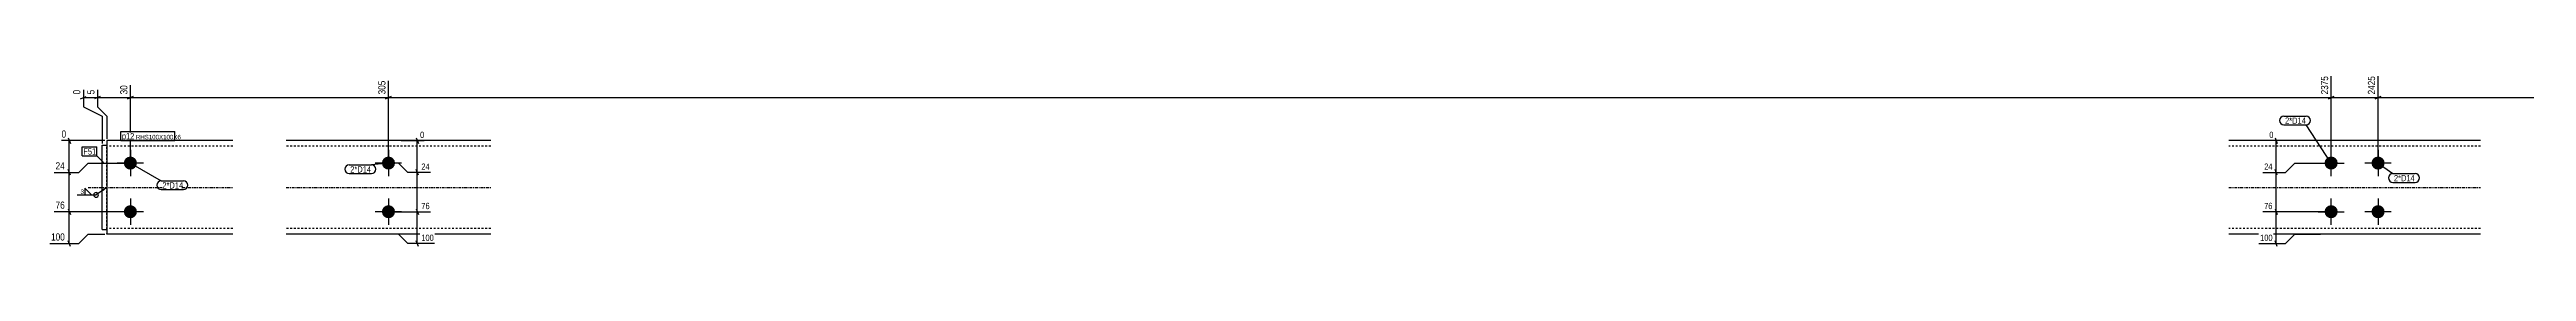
# Model space of a CAD drawing. Header units: millimetres. Extents: x 5 to 25799, y 5 to 1550.
# Drawn here: x 5 to 2644, y 5 to 188 of the extents above; entities that cross this region are included whole.
import ezdxf

# ---------------------------------------------------------------- set-up
doc = ezdxf.new("R2010")
doc.units = ezdxf.units.MM
doc.linetypes.add('DXK_LINE_DOT2', pattern=[3.9198, 1.9599, -1.9599])
doc.linetypes.add('DXK_LINE_DOT3', pattern=[5.9187, 2.979, -0.9799, 0.9799, -0.9799])
for name, color, linetype in [('MÅLSÆTNING', 7, 'Continuous'), ('STÅL', 7, 'Continuous'), ('TEKST', 7, 'Continuous')]:
    doc.layers.add(name, color=color, linetype=linetype)
doc.styles.add('Arial Narrow', font='ARIALN.TTF', dxfattribs={"height": 0.2})

msp = doc.modelspace()

# ---------------------------------------------------------------- hatches: boundary and pattern name
at = {"layer": 'STÅL', "linetype": 'Continuous'}
for points in [[(90.8, 86.8, -1), (90.8, 100.8, -1)], [(365.8, 86.8, -1), (365.8, 100.8, -1)], [(2435.8, 100.8, -1), (2435.8, 86.8, -1)], [(2485.8, 86.8, -1), (2485.8, 100.8, -1)], [(90.8, 34.8, -1), (90.8, 48.8, -1)], [(365.8, 34.8, -1), (365.8, 48.8, -1)], [(2435.8, 48.8, -1), (2435.8, 34.8, -1)], [(2485.8, 34.8, -1), (2485.8, 48.8, -1)]]:
    msp.add_hatch(color=96, dxfattribs=at).paths.add_polyline_path(points)
at = {"layer": 'TEKST', "linetype": 'Continuous'}
msp.add_hatch(color=3, dxfattribs=at).paths.add_polyline_path([(60.9, 66), (65.7, 67.8), (62.3, 63.9)])

# ---------------------------------------------------------------- linework, layer by layer
at = {"layer": 'MÅLSÆTNING', "color": 7, "linetype": 'Continuous'}
for p, q in [((2435.8, 95.8), (2435.8, 186.7)), ((2485.8, 95.8), (2485.8, 186.7)), ((37.7, 162.6), (43.7, 165)), ((40.7, 172.1), (40.7, 153.8)), ((40.7, 163.8), (55.7, 163.8)), ((58.7, 165), (52.7, 162.6)), ((58.7, 165), (52.7, 162.6)), ((55.7, 172.1), (55.7, 153.8)), ((55.7, 172.1), (55.7, 153.8)), ((55.7, 163.8), (90.8, 163.8)), ((87.8, 162.6), (93.8, 165)), ((90.8, 95.8), (90.8, 177)), ((368.8, 165), (362.8, 162.6)), ((362.8, 162.6), (368.8, 165)), ((365.8, 95.8), (365.8, 181.8)), ((365.8, 95.8), (365.8, 181.8)), ((365.8, 163.8), (2435.8, 163.8)), ((2432.8, 162.6), (2438.8, 165)), ((2482.8, 162.6), (2488.8, 165)), ((40.7, 153.8), (60.7, 143.8)), ((55.7, 153.8), (65.7, 143.8)), ((60.7, 143.8), (60.7, 114.8)), ((65.7, 143.8), (65.7, 119.8)), ((65.7, 143.8), (65.7, 119.8)), ((63.7, 117.8), (17.5, 117.8)), ((24.5, 120.8), (26.9, 114.8)), ((25.7, 83.8), (25.7, 117.8)), ((379.3, 117.8), (403.8, 117.8)), ((395.3, 120.8), (397.7, 114.8)), ((396.5, 83.8), (396.5, 117.8)), ((2413.2, 117.8), (2369.9, 117.8)), ((2376, 120.8), (2378.4, 114.8)), ((2377.2, 83.8), (2377.2, 117.8)), ((9.7, 83.8), (35.7, 83.8)), ((9.7, 83.8), (35.7, 83.8)), ((26.9, 80.8), (24.5, 86.8)), ((26.9, 80.8), (24.5, 86.8)), ((25.7, 41.8), (25.7, 83.8)), ((35.7, 83.8), (45.7, 93.8)), ((35.7, 83.8), (45.7, 93.8)), ((45.7, 93.8), (88.8, 93.8)), ((45.7, 93.8), (88.8, 93.8)), ((376.5, 93.8), (367.8, 93.8)), ((376.5, 93.8), (367.8, 93.8)), ((386.5, 83.8), (376.5, 93.8)), ((386.5, 83.8), (376.5, 93.8)), ((410.6, 83.8), (386.5, 83.8)), ((410.6, 83.8), (386.5, 83.8)), ((397.7, 80.8), (395.3, 86.8)), ((397.7, 80.8), (395.3, 86.8)), ((396.5, 41.8), (396.5, 83.8)), ((2363.1, 83.8), (2387.2, 83.8)), ((2363.1, 83.8), (2387.2, 83.8)), ((2378.4, 80.8), (2376, 86.8)), ((2378.4, 80.8), (2376, 86.8)), ((2387.2, 83.8), (2397.2, 93.8)), ((2387.2, 83.8), (2397.2, 93.8)), ((2397.2, 93.8), (2433.8, 93.8)), ((2397.2, 93.8), (2433.8, 93.8)), ((88.8, 41.8), (9.7, 41.8)), ((88.8, 41.8), (9.7, 41.8)), ((24.5, 44.8), (26.9, 38.8)), ((24.5, 44.8), (26.9, 38.8)), ((25.7, 7.8), (25.7, 41.8)), ((367.8, 41.8), (410.6, 41.8)), ((367.8, 41.8), (410.6, 41.8)), ((395.3, 44.8), (397.7, 38.8)), ((395.3, 44.8), (397.7, 38.8)), ((396.5, 7.8), (396.5, 41.8)), ((2433.8, 41.8), (2363.1, 41.8)), ((2376, 44.8), (2378.4, 38.8)), ((2377.2, 7.8), (2377.2, 41.8)), ((4.8, 7.8), (35.7, 7.8)), ((26.9, 4.8), (24.5, 10.8)), ((35.7, 7.8), (45.7, 17.8)), ((45.7, 17.8), (63.7, 17.8)), ((376.5, 17.8), (374.5, 17.8)), ((386.5, 7.8), (376.5, 17.8)), ((414.8, 7.8), (386.5, 7.8)), ((397.7, 4.8), (395.3, 10.8)), ((2358.8, 7.8), (2387.2, 7.8)), ((2378.4, 4.8), (2376, 10.8)), ((2387.2, 7.8), (2397.2, 17.8)), ((2397.2, 17.8), (2424.5, 17.8))]:
    msp.add_line(p, q, dxfattribs=at)
at = {"layer": 'STÅL', "color": 2, "linetype": 'Continuous'}
for p, q in [((60.8, 22.8), (60.7, 112.8)), ((60.7, 112.8), (65.7, 112.8)), ((199.8, 117.8), (65.7, 117.8)), ((65.7, 117.8), (65.8, 18.7)), ((474.8, 117.8), (256.8, 117.8)), ((2594.8, 117.8), (2326.8, 117.8)), ((60.8, 22.8), (65.8, 22.8)), ((65.8, 17.8), (65.8, 18.7)), ((199.8, 17.8), (65.8, 17.8)), ((474.8, 17.8), (256.8, 17.8)), ((2594.8, 17.8), (2326.8, 17.8))]:
    msp.add_line(p, q, dxfattribs=at)
at = {"layer": 'STÅL', "color": 7, "linetype": 'DXK_LINE_DOT2'}
for p, q in [((65.8, 22.8), (65.7, 112.8)), ((199.8, 111.8), (65.7, 111.8)), ((474.8, 111.8), (256.8, 111.8)), ((2594.8, 111.8), (2326.8, 111.8)), ((65.8, 23.8), (65.8, 24.3)), ((199.8, 23.8), (65.8, 23.8)), ((474.8, 23.8), (256.8, 23.8)), ((2594.8, 23.8), (2326.8, 23.8))]:
    msp.add_line(p, q, dxfattribs=at)
at = {"layer": 'STÅL', "color": 96, "linetype": 'Continuous'}
for p, q in [((90.8, 107.8), (90.8, 79.8)), ((365.8, 107.8), (365.8, 79.8)), ((2435.8, 79.8), (2435.8, 107.8)), ((2485.8, 107.8), (2485.8, 79.8)), ((104.8, 93.8), (76.8, 93.8)), ((379.8, 93.8), (351.8, 93.8)), ((2421.8, 93.8), (2449.8, 93.8)), ((2499.8, 93.8), (2471.8, 93.8)), ((90.8, 55.8), (90.8, 27.8)), ((365.8, 55.8), (365.8, 27.8)), ((2435.8, 27.8), (2435.8, 55.8)), ((2485.8, 55.8), (2485.8, 27.8)), ((104.8, 41.8), (76.8, 41.8)), ((379.8, 41.8), (351.8, 41.8)), ((2421.8, 41.8), (2449.8, 41.8)), ((2499.8, 41.8), (2471.8, 41.8))]:
    msp.add_line(p, q, dxfattribs=at)
at = {"layer": 'STÅL', "color": 7, "linetype": 'DXK_LINE_DOT3'}
for p, q in [((45.7, 67.8), (199.8, 67.8)), ((256.8, 67.8), (474.8, 67.8)), ((2326.8, 67.8), (2594.8, 67.8))]:
    msp.add_line(p, q, dxfattribs=at)

# ---------------------------------------------------------------- next in the draw order: wipeouts: each hides what was drawn before it
at = {"color": 0, "linetype": 'Continuous'}
for points in [[(2434.2, 188.3), (2423, 188.3), (2423, 165.6), (2434.2, 165.6)], [(89.2, 178.5), (78, 178.5), (78, 165.6), (89.2, 165.6)], [(23.9, 119.4), (23.9, 130.6), (15.9, 130.6), (15.9, 119.4)], [(405.2, 119.2), (405.2, 129), (398.1, 129), (398.1, 119.2)], [(2375.6, 119.2), (2375.6, 129), (2368.5, 129), (2368.5, 119.2)], [(22.5, 85.4), (22.5, 96.6), (9.5, 96.6), (9.5, 85.4)], [(410.7, 85.2), (410.7, 95), (399.4, 95), (399.4, 85.2)], [(22.5, 43.4), (22.5, 54.6), (9.5, 54.6), (9.5, 43.4)], [(410.7, 43.2), (410.7, 53), (399.4, 53), (399.4, 43.2)], [(2374.3, 43.2), (2374.3, 53), (2363, 53), (2363, 43.2)], [(22.5, 9.4), (22.5, 20.6), (4.7, 20.6), (4.7, 9.4)], [(415, 9.2), (415, 19), (399.4, 19), (399.4, 9.2)], [(2374.3, 9.2), (2374.3, 19), (2358.7, 19), (2358.7, 9.2)]]:
    msp.add_wipeout(points, dxfattribs=at).dxf.layer = 'MÅLSÆTNING'
at = {"color": 0}
for points in [[(53.8, 102.8), (53.8, 109.8), (40.6, 109.8), (40.6, 102.8)], [(346.4, 83.7), (346.4, 90.7), (325.1, 90.7), (325.1, 83.7)], [(2524, 74.4), (2524, 81.4), (2502.7, 81.4), (2502.7, 74.4)], [(41.1, 60.4), (41.1, 66.2), (37.3, 66.2), (37.3, 60.4)], [(146.2, 66.6), (146.2, 73.6), (124.9, 73.6), (124.9, 66.6)]]:
    msp.add_wipeout(points, dxfattribs=at).dxf.layer = 'TEKST'

# ---------------------------------------------------------------- next in the draw order: linework, layer by layer
at = {"layer": 'MÅLSÆTNING', "color": 7, "linetype": 'Continuous'}
for p, q in [((2435.8, 95.8), (2435.8, 186.7)), ((93.8, 165), (87.8, 162.6)), ((90.8, 95.8), (90.8, 177)), ((90.8, 163.8), (365.8, 163.8)), ((2438.8, 165), (2432.8, 162.6)), ((2435.8, 163.8), (2485.8, 163.8)), ((55.7, 153.8), (65.7, 143.8)), ((2377.2, 41.8), (2377.2, 83.8)), ((2433.8, 41.8), (2363.1, 41.8)), ((2376, 44.8), (2378.4, 38.8))]:
    msp.add_line(p, q, dxfattribs=at)
at = {"layer": 'TEKST', "color": 3, "linetype": 'Continuous'}
for p, q in [((34.2, 59.8), (54.2, 59.8)), ((49.3, 59.8), (42.1, 67)), ((42.1, 67), (42.1, 59.8)), ((42.1, 59.8), (49.3, 59.8)), ((65.7, 67.8), (54.2, 59.8))]:
    msp.add_line(p, q, dxfattribs=at)
for start, end in [(90, 270), (270, 90)]:
    msp.add_arc((54.2, 59.8), 2.5, start, end, dxfattribs=at)

# ---------------------------------------------------------------- next in the draw order: texts
at = {"layer": 'MÅLSÆTNING', "color": 3, "linetype": 'Continuous', "style": 'Arial Narrow'}
for s, p in [('2375', (2432.6, 167.2)), ('30', (87.6, 167.2))]:
    msp.add_text(s, height=7.64, rotation=90.0002, dxfattribs=at).set_placement(p)
for s, height, p in [('0', 7.64, (17.5, 121)), ('0', 6.68, (399.5, 120.6)), ('0', 6.68, (2369.9, 120.6)), ('24', 7.64, (11.1, 87)), ('24', 6.68, (400.8, 86.6)), ('76', 7.64, (11.1, 45)), ('76', 6.68, (400.8, 44.6)), ('76', 6.68, (2364.4, 44.6)), ('100', 7.64, (6.3, 11)), ('100', 6.68, (400.8, 10.6)), ('100', 6.68, (2360.1, 10.6))]:
    msp.add_text(s, height=height, dxfattribs=at).set_placement(p)
at = {"layer": 'TEKST', "color": 3, "style": 'Arial Narrow'}
msp.add_text('3', height=4.77, dxfattribs=at).set_placement((37.7, 60.8))

# ---------------------------------------------------------------- next in the draw order: wipeouts: each hides what was drawn before it
at = {"color": 0}
for points in [[(53.8, 102.8), (53.8, 109.8), (40.6, 109.8), (40.6, 102.8)], [(346.4, 83.7), (346.4, 90.7), (325.1, 90.7), (325.1, 83.7)], [(2524, 74.4), (2524, 81.4), (2502.7, 81.4), (2502.7, 74.4)], [(146.2, 66.6), (146.2, 73.6), (124.9, 73.6), (124.9, 66.6)]]:
    msp.add_wipeout(points, dxfattribs=at).dxf.layer = 'TEKST'

# ---------------------------------------------------------------- next in the draw order: linework, layer by layer
at = {"layer": 'TEKST', "color": 7, "linetype": 'Continuous'}
for p, q in [((39.4, 111), (55, 111)), ((39.4, 101.6), (39.4, 111)), ((55, 101.6), (55, 111)), ((39.4, 101.6), (55, 101.6)), ((62, 94.5), (55, 101.6)), ((90.8, 93.8), (123.7, 74.8)), ((323.9, 91.9), (347.6, 91.9)), ((323.9, 82.5), (347.6, 82.5)), ((365.8, 93.8), (347.6, 91.9)), ((2485.8, 93.8), (2501.5, 82.6)), ((2501.5, 82.6), (2525.2, 82.6)), ((123.7, 74.8), (147.4, 74.8)), ((123.7, 65.4), (147.4, 65.4)), ((2501.5, 73.2), (2525.2, 73.2))]:
    msp.add_line(p, q, dxfattribs=at)
for centre, start, end in [((323.9, 87.2), 90, 270), ((347.6, 87.2), 270, 90), ((2501.5, 77.9), 90, 270), ((2525.2, 77.9), 270, 90), ((123.7, 70.1), 90, 270), ((147.4, 70.1), 270, 90)]:
    msp.add_arc(centre, 4.7, start, end, dxfattribs=at)

# ---------------------------------------------------------------- next in the draw order: texts
at = {"layer": 'TEKST', "color": 3, "style": 'Arial Narrow'}
for s, p in [('F51', (40.6, 102.8)), ('2*D14', (325.1, 83.7)), ('2*D14', (2502.7, 74.4)), ('2*D14', (124.9, 66.6))]:
    msp.add_text(s, height=6.68, dxfattribs=at).set_placement(p)

# ---------------------------------------------------------------- next in the draw order: wipeouts: each hides what was drawn before it
at = {"color": 0, "linetype": 'Continuous'}
for points in [[(2484.2, 188.3), (2473, 188.3), (2473, 165.6), (2484.2, 165.6)], [(54.1, 173.7), (42.9, 173.7), (42.9, 165.6), (54.1, 165.6)], [(364.2, 183.4), (353, 183.4), (353, 165.6), (364.2, 165.6)], [(2374.3, 85.2), (2374.3, 95), (2363, 95), (2363, 85.2)]]:
    msp.add_wipeout(points, dxfattribs=at).dxf.layer = 'MÅLSÆTNING'
at = {"color": 0}
for points in [[(2408, 135.8), (2408, 142.8), (2386.7, 142.8), (2386.7, 135.8)], [(94.5, 119.2), (94.5, 126.2), (81.7, 126.2), (81.7, 119.2)]]:
    msp.add_wipeout(points, dxfattribs=at).dxf.layer = 'TEKST'

# ---------------------------------------------------------------- next in the draw order: linework, layer by layer
at = {"layer": 'MÅLSÆTNING', "color": 7, "linetype": 'Continuous'}
for p, q in [((2485.8, 95.8), (2485.8, 186.7)), ((2488.8, 165), (2482.8, 162.6)), ((2485.8, 163.8), (4555.8, 163.8))]:
    msp.add_line(p, q, dxfattribs=at)

# ---------------------------------------------------------------- next in the draw order: texts
at = {"layer": 'MÅLSÆTNING', "color": 3, "linetype": 'Continuous', "style": 'Arial Narrow'}
for s, p in [('2425', (2482.6, 167.2)), ('305', (362.6, 167.2))]:
    msp.add_text(s, height=7.64, rotation=90.0002, dxfattribs=at).set_placement(p)
msp.add_text('24', height=6.68, dxfattribs=at).set_placement((2364.4, 86.6))

# ---------------------------------------------------------------- next in the draw order: wipeouts: each hides what was drawn before it
at = {"color": 0, "linetype": 'Continuous'}
msp.add_wipeout([(39.1, 173.7), (27.9, 173.7), (27.9, 165.6), (39.1, 165.6)], dxfattribs=at).dxf.layer = 'MÅLSÆTNING'
at = {"color": 0}
for points in [[(2408, 135.8), (2408, 142.8), (2386.7, 142.8), (2386.7, 135.8)], [(94.5, 119.2), (94.5, 126.2), (81.7, 126.2), (81.7, 119.2)]]:
    msp.add_wipeout(points, dxfattribs=at).dxf.layer = 'TEKST'

# ---------------------------------------------------------------- next in the draw order: linework, layer by layer
at = {"layer": 'TEKST', "color": 7, "linetype": 'Continuous'}
for p, q in [((2385.5, 144), (2409.2, 144)), ((2385.5, 134.6), (2409.2, 134.6)), ((2435.8, 93.8), (2409.2, 134.6)), ((80.5, 118), (80.5, 127.4))]:
    msp.add_line(p, q, dxfattribs=at)
for centre, start, end in [((2385.5, 139.3), 90, 270), ((2409.2, 139.3), 270, 90)]:
    msp.add_arc(centre, 4.7, start, end, dxfattribs=at)

# ---------------------------------------------------------------- next in the draw order: texts
at = {"layer": 'MÅLSÆTNING', "color": 3, "linetype": 'Continuous', "style": 'Arial Narrow'}
for s, p in [('0', (37.5, 167.2)), ('5', (52.5, 167.2))]:
    msp.add_text(s, height=7.64, rotation=90.0002, dxfattribs=at).set_placement(p)
at = {"layer": 'TEKST', "color": 3, "style": 'Arial Narrow'}
msp.add_text('2*D14', height=6.68, dxfattribs=at).set_placement((2386.7, 135.8))

# ---------------------------------------------------------------- next in the draw order: wipeouts: each hides what was drawn before it
at = {"color": 0}
msp.add_wipeout([(136.8, 119.2), (136.8, 124.2), (96.6, 124.2), (96.6, 119.2)], dxfattribs=at).dxf.layer = 'TEKST'

# ---------------------------------------------------------------- next in the draw order: wipeouts: each hides what was drawn before it
msp.add_wipeout([(136.8, 119.2), (136.8, 124.2), (96.6, 124.2), (96.6, 119.2)], dxfattribs=at).dxf.layer = 'TEKST'

# ---------------------------------------------------------------- next in the draw order: linework, layer by layer
at = {"layer": 'TEKST', "color": 7, "linetype": 'Continuous'}
for p, q in [((80.5, 127.4), (138, 127.4)), ((80.5, 118), (138, 118)), ((138, 118), (138, 127.4))]:
    msp.add_line(p, q, dxfattribs=at)

# ---------------------------------------------------------------- next in the draw order: texts
at = {"layer": 'TEKST', "color": 3, "style": 'Arial Narrow'}
for s, height, p in [('p12', 6.68, (81.7, 119.2)), ('RHS100X100X6', 4.772, (96.6, 119.2))]:
    msp.add_text(s, height=height, dxfattribs=at).set_placement(p)

doc.saveas('drawing.dxf')
